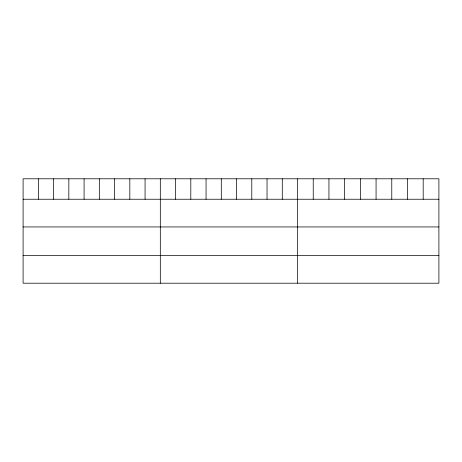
<?xml version="1.0" encoding="UTF-8"?>
<svg xmlns="http://www.w3.org/2000/svg" width="462" height="462" viewBox="0 0 462 462"><rect width="100%" height="100%" fill="white"/><g stroke="black" fill="none" stroke-linecap="round" stroke-linejoin="round"><path stroke-width="0.69" d="M438.9 199.238L438.9 283.206L23.1 283.206L23.1 178.794L438.9 178.794L438.9 199.238L23.1 199.238M23.1 226.946L438.9 226.946M23.1 255.498L438.9 255.498M423.192 178.794L423.192 199.238M407.484 178.794L407.484 199.238M391.776 178.794L391.776 199.238M376.068 178.794L376.068 199.238M360.36 178.794L360.36 199.238M344.652 178.794L344.652 199.238M328.944 178.794L328.944 199.238M313.236 178.794L313.236 199.238M297.528 178.794L297.528 283.206M282.282 178.794L282.282 199.238M267.036 178.794L267.036 199.238M251.79 178.794L251.79 199.238M236.544 178.794L236.544 199.238M221.298 178.794L221.298 199.238M206.052 178.794L206.052 199.238M190.806 178.794L190.806 199.238M175.56 178.794L175.56 199.238M160.314 178.794L160.314 283.206M145.068 178.794L145.068 199.238M129.822 178.794L129.822 199.238M114.576 178.794L114.576 199.238M99.33 178.794L99.33 199.238M84.084 178.794L84.084 199.238M68.838 178.794L68.838 199.238M53.592 178.794L53.592 199.238M38.346 178.794L38.346 199.238"/></g></svg>
